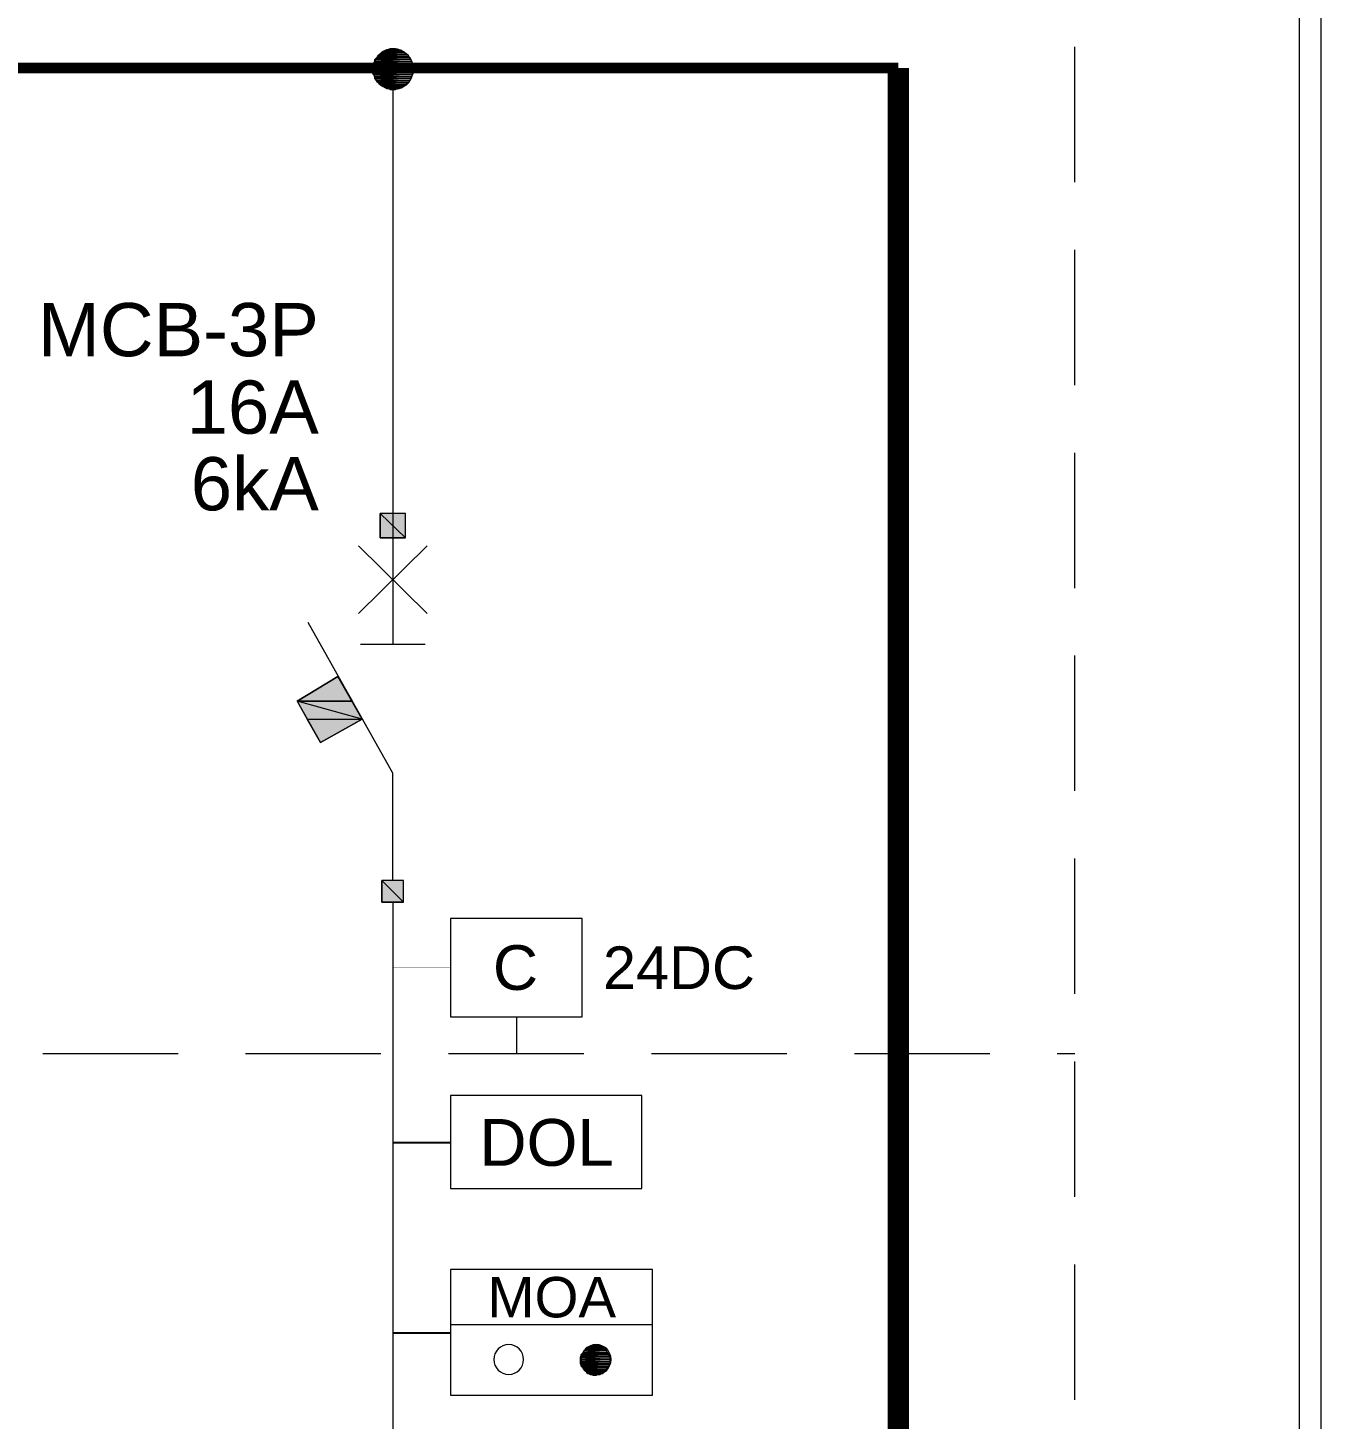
# Model space of a CAD drawing. Header units: millimetres. Extents: x -33055 to 42243, y -56860 to 24450.
# Drawn here: x 31843 to 37914, y 8534 to 15063 of the extents above; entities that cross this region are included whole.
import ezdxf
from ezdxf.enums import TextEntityAlignment as Align

# ---------------------------------------------------------------- set-up
doc = ezdxf.new("R2010")
doc.units = ezdxf.units.MM
for name, color, linetype in [('E-BUSBAR', 7, 'Continuous'), ('E-CTRL', 7, 'Continuous'), ('E-FRAME', 7, 'Continuous'), ('E-LEADER', 7, 'Continuous'), ('E-SLD', 7, 'Continuous'), ('E-TEXT', 7, 'Continuous')]:
    doc.layers.add(name, color=color, linetype=linetype)
doc.styles.add('ARIAL', font='arial.ttf')

msp = doc.modelspace()

# ---------------------------------------------------------------- hatches: boundary and pattern name
at = {"layer": 'E-SLD'}
h = msp.add_hatch(color=7, dxfattribs=at)
h.dxf.hatch_style = 1
h.paths.add_polyline_path([(33602.8, 14952.2), (33509.7, 14952.2), (33611.3, 14947.9), (33602.8, 14952.2)])
h.paths.add_polyline_path([(33509.7, 14952.2), (33611.3, 14947.9), (33505.5, 14947.9), (33509.7, 14952.2)])
h = msp.add_hatch(color=7, dxfattribs=at)
h.dxf.hatch_style = 1
h.paths.add_polyline_path([(33598.6, 14956.4), (33518.2, 14956.4), (33602.8, 14952.2), (33598.6, 14956.4)])
h.paths.add_polyline_path([(33518.2, 14956.4), (33602.8, 14952.2), (33509.7, 14952.2), (33518.2, 14956.4)])
h = msp.add_hatch(color=7, dxfattribs=at)
h.dxf.hatch_style = 1
h.paths.add_polyline_path([(33585.9, 14960.6), (33526.6, 14960.6), (33598.6, 14956.4), (33585.9, 14960.6)])
h.paths.add_polyline_path([(33526.6, 14960.6), (33598.6, 14956.4), (33518.2, 14956.4), (33526.6, 14960.6)])
h = msp.add_hatch(color=7, dxfattribs=at)
h.dxf.hatch_style = 1
h.paths.add_polyline_path([(33581.7, 14960.6), (33539.3, 14960.6), (33585.9, 14960.6), (33581.7, 14960.6)])
h.paths.add_polyline_path([(33539.3, 14960.6), (33585.9, 14960.6), (33526.6, 14960.6), (33539.3, 14960.6)])
h = msp.add_hatch(color=7, dxfattribs=at)
h.dxf.hatch_style = 1
h.paths.add_polyline_path([(33569, 14964.9), (33543.6, 14964.9), (33581.7, 14960.6), (33569, 14964.9)])
h.paths.add_polyline_path([(33543.6, 14964.9), (33581.7, 14960.6), (33539.3, 14960.6), (33543.6, 14964.9)])
h = msp.add_hatch(color=7, dxfattribs=at)
h.dxf.hatch_style = 1
h.paths.add_polyline_path([(33560.5, 14964.9), (33569, 14964.9), (33543.6, 14964.9), (33560.5, 14964.9)])
h = msp.add_hatch(color=7, dxfattribs=at)
h.dxf.hatch_style = 1
h.paths.add_polyline_path([(33649.4, 14897.1), (33467.4, 14897.1), (33649.4, 14888.7), (33649.4, 14897.1)])
h.paths.add_polyline_path([(33467.4, 14897.1), (33649.4, 14888.7), (33463.1, 14888.7), (33467.4, 14897.1)])
h = msp.add_hatch(color=7, dxfattribs=at)
h.dxf.hatch_style = 1
h.paths.add_polyline_path([(33649.4, 14888.7), (33463.1, 14888.7), (33653.6, 14880.2), (33649.4, 14888.7)])
h.paths.add_polyline_path([(33463.1, 14888.7), (33653.6, 14880.2), (33463.1, 14880.2), (33463.1, 14888.7)])
h = msp.add_hatch(color=7, dxfattribs=at)
h.dxf.hatch_style = 1
h.paths.add_polyline_path([(33645.2, 14905.6), (33471.6, 14905.6), (33649.4, 14897.1), (33645.2, 14905.6)])
h.paths.add_polyline_path([(33471.6, 14905.6), (33649.4, 14897.1), (33467.4, 14897.1), (33471.6, 14905.6)])
h = msp.add_hatch(color=7, dxfattribs=at)
h.dxf.hatch_style = 1
h.paths.add_polyline_path([(33636.7, 14922.5), (33480.1, 14922.5), (33640.9, 14914.1), (33636.7, 14922.5)])
h.paths.add_polyline_path([(33480.1, 14922.5), (33640.9, 14914.1), (33471.6, 14914.1), (33480.1, 14922.5)])
h = msp.add_hatch(color=7, dxfattribs=at)
h.dxf.hatch_style = 1
h.paths.add_polyline_path([(33640.9, 14914.1), (33471.6, 14914.1), (33645.2, 14905.6), (33640.9, 14914.1)])
h.paths.add_polyline_path([(33471.6, 14914.1), (33645.2, 14905.6), (33471.6, 14905.6), (33471.6, 14914.1)])
h = msp.add_hatch(color=7, dxfattribs=at)
h.dxf.hatch_style = 1
h.paths.add_polyline_path([(33632.5, 14926.8), (33484.3, 14926.8), (33636.7, 14922.5), (33632.5, 14926.8)])
h.paths.add_polyline_path([(33484.3, 14926.8), (33636.7, 14922.5), (33480.1, 14922.5), (33484.3, 14926.8)])
h = msp.add_hatch(color=7, dxfattribs=at)
h.dxf.hatch_style = 1
h.paths.add_polyline_path([(33628.2, 14935.2), (33488.5, 14935.2), (33632.5, 14926.8), (33628.2, 14935.2)])
h.paths.add_polyline_path([(33488.5, 14935.2), (33632.5, 14926.8), (33484.3, 14926.8), (33488.5, 14935.2)])
h = msp.add_hatch(color=7, dxfattribs=at)
h.dxf.hatch_style = 1
h.paths.add_polyline_path([(33619.8, 14939.5), (33497, 14939.5), (33628.2, 14935.2), (33619.8, 14939.5)])
h.paths.add_polyline_path([(33497, 14939.5), (33628.2, 14935.2), (33488.5, 14935.2), (33497, 14939.5)])
h = msp.add_hatch(color=7, dxfattribs=at)
h.dxf.hatch_style = 1
h.paths.add_polyline_path([(33611.3, 14947.9), (33505.5, 14947.9), (33619.8, 14939.5), (33611.3, 14947.9)])
h.paths.add_polyline_path([(33505.5, 14947.9), (33619.8, 14939.5), (33497, 14939.5), (33505.5, 14947.9)])
h = msp.add_hatch(color=7, dxfattribs=at)
h.dxf.hatch_style = 1
h.paths.add_polyline_path([(33653.6, 14880.2), (33463.1, 14880.2), (33653.6, 14867.5), (33653.6, 14880.2)])
h.paths.add_polyline_path([(33463.1, 14880.2), (33653.6, 14867.5), (33463.1, 14867.5), (33463.1, 14880.2)])
h = msp.add_hatch(color=7, dxfattribs=at)
h.dxf.hatch_style = 1
h.paths.add_polyline_path([(33653.6, 14867.5), (33463.1, 14867.5), (33653.6, 14859), (33653.6, 14867.5)])
h.paths.add_polyline_path([(33463.1, 14867.5), (33653.6, 14859), (33463.1, 14859), (33463.1, 14867.5)])
h = msp.add_hatch(color=7, dxfattribs=at)
h.dxf.hatch_style = 1
h.paths.add_polyline_path([(33653.6, 14859), (33463.1, 14859), (33649.4, 14850.6), (33653.6, 14859)])
h.paths.add_polyline_path([(33463.1, 14859), (33649.4, 14850.6), (33463.1, 14850.6), (33463.1, 14859)])
h = msp.add_hatch(color=7, dxfattribs=at)
h.dxf.hatch_style = 1
h.paths.add_polyline_path([(33649.4, 14850.6), (33463.1, 14850.6), (33649.4, 14842.1), (33649.4, 14850.6)])
h.paths.add_polyline_path([(33463.1, 14850.6), (33649.4, 14842.1), (33467.4, 14842.1), (33463.1, 14850.6)])
h = msp.add_hatch(color=7, dxfattribs=at)
h.dxf.hatch_style = 1
h.paths.add_polyline_path([(33649.4, 14842.1), (33467.4, 14842.1), (33645.2, 14833.6), (33649.4, 14842.1)])
h.paths.add_polyline_path([(33467.4, 14842.1), (33645.2, 14833.6), (33471.6, 14833.6), (33467.4, 14842.1)])
h = msp.add_hatch(color=7, dxfattribs=at)
h.dxf.hatch_style = 1
h.paths.add_polyline_path([(33645.2, 14833.6), (33471.6, 14833.6), (33640.9, 14825.2), (33645.2, 14833.6)])
h.paths.add_polyline_path([(33471.6, 14833.6), (33640.9, 14825.2), (33471.6, 14825.2), (33471.6, 14833.6)])
h = msp.add_hatch(color=7, dxfattribs=at)
h.dxf.hatch_style = 1
h.paths.add_polyline_path([(33640.9, 14825.2), (33471.6, 14825.2), (33636.7, 14816.7), (33640.9, 14825.2)])
h.paths.add_polyline_path([(33471.6, 14825.2), (33636.7, 14816.7), (33480.1, 14816.7), (33471.6, 14825.2)])
h = msp.add_hatch(color=7, dxfattribs=at)
h.dxf.hatch_style = 1
h.paths.add_polyline_path([(33636.7, 14816.7), (33480.1, 14816.7), (33632.5, 14808.2), (33636.7, 14816.7)])
h.paths.add_polyline_path([(33480.1, 14816.7), (33632.5, 14808.2), (33484.3, 14808.2), (33480.1, 14816.7)])
h = msp.add_hatch(color=7, dxfattribs=at)
h.dxf.hatch_style = 1
h.paths.add_polyline_path([(33632.5, 14808.2), (33484.3, 14808.2), (33628.2, 14804), (33632.5, 14808.2)])
h.paths.add_polyline_path([(33484.3, 14808.2), (33628.2, 14804), (33488.5, 14804), (33484.3, 14808.2)])
h = msp.add_hatch(color=7, dxfattribs=at)
h.dxf.hatch_style = 1
h.paths.add_polyline_path([(33628.2, 14804), (33488.5, 14804), (33619.8, 14795.5), (33628.2, 14804)])
h.paths.add_polyline_path([(33488.5, 14804), (33619.8, 14795.5), (33497, 14795.5), (33488.5, 14804)])
h = msp.add_hatch(color=7, dxfattribs=at)
h.dxf.hatch_style = 1
h.paths.add_polyline_path([(33619.8, 14795.5), (33497, 14795.5), (33611.3, 14791.3), (33619.8, 14795.5)])
h.paths.add_polyline_path([(33497, 14795.5), (33611.3, 14791.3), (33505.5, 14791.3), (33497, 14795.5)])
h = msp.add_hatch(color=7, dxfattribs=at)
h.dxf.hatch_style = 1
h.paths.add_polyline_path([(33611.3, 14791.3), (33505.5, 14791.3), (33602.8, 14787.1), (33611.3, 14791.3)])
h.paths.add_polyline_path([(33505.5, 14791.3), (33602.8, 14787.1), (33509.7, 14787.1), (33505.5, 14791.3)])
h = msp.add_hatch(color=7, dxfattribs=at)
h.dxf.hatch_style = 1
h.paths.add_polyline_path([(33602.8, 14787.1), (33509.7, 14787.1), (33598.6, 14782.8), (33602.8, 14787.1)])
h.paths.add_polyline_path([(33509.7, 14787.1), (33598.6, 14782.8), (33518.2, 14782.8), (33509.7, 14787.1)])
h = msp.add_hatch(color=7, dxfattribs=at)
h.dxf.hatch_style = 1
h.paths.add_polyline_path([(33598.6, 14782.8), (33518.2, 14782.8), (33585.9, 14778.6), (33598.6, 14782.8)])
h.paths.add_polyline_path([(33518.2, 14782.8), (33585.9, 14778.6), (33526.6, 14778.6), (33518.2, 14782.8)])
h = msp.add_hatch(color=7, dxfattribs=at)
h.dxf.hatch_style = 1
h.paths.add_polyline_path([(33585.9, 14778.6), (33526.6, 14778.6), (33581.7, 14778.6), (33585.9, 14778.6)])
h.paths.add_polyline_path([(33526.6, 14778.6), (33581.7, 14778.6), (33539.3, 14778.6), (33526.6, 14778.6)])
h = msp.add_hatch(color=7, dxfattribs=at)
h.dxf.hatch_style = 1
h.paths.add_polyline_path([(33539.3, 14778.6), (33543.6, 14774.4), (33569, 14774.4), (33539.3, 14778.6)])
h.paths.add_polyline_path([(33543.6, 14774.4), (33569, 14774.4), (33560.5, 14774.4), (33543.6, 14774.4)])
h = msp.add_hatch(color=7, dxfattribs=at)
h.dxf.hatch_style = 1
h.paths.add_polyline_path([(33539.3, 14778.6), (33581.7, 14778.6), (33569, 14774.4), (33539.3, 14778.6)])
h = msp.add_hatch(color=7, dxfattribs=at)
h.dxf.hatch_style = 1
h.paths.add_polyline_path([(33615.5, 12784.7), (33497, 12784.7), (33615.5, 12670.4), (33615.5, 12784.7)])
h.paths.add_polyline_path([(33497, 12784.7), (33615.5, 12670.4), (33497, 12670.4), (33497, 12784.7)])
h = msp.add_hatch(color=7, dxfattribs=at)
h.dxf.hatch_style = 1
h.paths.add_polyline_path([(33298, 12018.5), (33365.8, 11904.2), (33107.5, 11904.2), (33298, 12018.5)])
h = msp.add_hatch(color=7, dxfattribs=at)
h.dxf.hatch_style = 1
h.paths.add_polyline_path([(33107.5, 11904.2), (33154.1, 11819.5), (33412.3, 11819.5), (33107.5, 11904.2)])
h.paths.add_polyline_path([(33154.1, 11819.5), (33412.3, 11819.5), (33217.6, 11709.4), (33154.1, 11819.5)])
h = msp.add_hatch(color=7, dxfattribs=at)
h.dxf.hatch_style = 1
h.paths.add_polyline_path([(33107.5, 11904.2), (33365.8, 11904.2), (33412.3, 11819.5), (33107.5, 11904.2)])
h = msp.add_hatch(color=7, dxfattribs=at)
h.dxf.hatch_style = 1
h.paths.add_polyline_path([(33607.1, 11061.7), (33505.5, 11061.7), (33607.1, 10960.1), (33607.1, 11061.7)])
h.paths.add_polyline_path([(33505.5, 11061.7), (33607.1, 10960.1), (33505.5, 10960.1), (33505.5, 11061.7)])
h = msp.add_hatch(color=7, dxfattribs=at)
h.dxf.hatch_style = 1
h.paths.add_polyline_path([(34521.4, 8879.9), (34491.8, 8879.9), (34529.9, 8875.6), (34521.4, 8879.9)])
h.paths.add_polyline_path([(34491.8, 8879.9), (34529.9, 8875.6), (34483.4, 8875.6), (34491.8, 8879.9)])
h = msp.add_hatch(color=7, dxfattribs=at)
h.dxf.hatch_style = 1
h.paths.add_polyline_path([(34513, 8879.9), (34496.1, 8879.9), (34521.4, 8879.9), (34513, 8879.9)])
h.paths.add_polyline_path([(34496.1, 8879.9), (34521.4, 8879.9), (34491.8, 8879.9), (34496.1, 8879.9)])
h = msp.add_hatch(color=7, dxfattribs=at)
h.dxf.hatch_style = 1
h.paths.add_polyline_path([(34508.8, 8879.9), (34513, 8879.9), (34496.1, 8879.9), (34508.8, 8879.9)])
h = msp.add_hatch(color=7, dxfattribs=at)
h.dxf.hatch_style = 1
h.paths.add_polyline_path([(34572.3, 8829.1), (34441, 8829.1), (34576.5, 8824.8), (34572.3, 8829.1)])
h.paths.add_polyline_path([(34441, 8829.1), (34576.5, 8824.8), (34436.8, 8824.8), (34441, 8829.1)])
h = msp.add_hatch(color=7, dxfattribs=at)
h.dxf.hatch_style = 1
h.paths.add_polyline_path([(34576.5, 8824.8), (34436.8, 8824.8), (34576.5, 8816.4), (34576.5, 8824.8)])
h.paths.add_polyline_path([(34436.8, 8824.8), (34576.5, 8816.4), (34436.8, 8816.4), (34436.8, 8824.8)])
h = msp.add_hatch(color=7, dxfattribs=at)
h.dxf.hatch_style = 1
h.paths.add_polyline_path([(34576.5, 8816.4), (34436.8, 8816.4), (34576.5, 8812.1), (34576.5, 8816.4)])
h.paths.add_polyline_path([(34436.8, 8816.4), (34576.5, 8812.1), (34436.8, 8812.1), (34436.8, 8816.4)])
h = msp.add_hatch(color=7, dxfattribs=at)
h.dxf.hatch_style = 1
h.paths.add_polyline_path([(34568, 8841.8), (34445.3, 8841.8), (34572.3, 8837.5), (34568, 8841.8)])
h.paths.add_polyline_path([(34445.3, 8841.8), (34572.3, 8837.5), (34441, 8837.5), (34445.3, 8841.8)])
h = msp.add_hatch(color=7, dxfattribs=at)
h.dxf.hatch_style = 1
h.paths.add_polyline_path([(34572.3, 8837.5), (34441, 8837.5), (34572.3, 8829.1), (34572.3, 8837.5)])
h.paths.add_polyline_path([(34441, 8837.5), (34572.3, 8829.1), (34441, 8829.1), (34441, 8837.5)])
h = msp.add_hatch(color=7, dxfattribs=at)
h.dxf.hatch_style = 1
h.paths.add_polyline_path([(34563.8, 8846), (34449.5, 8846), (34568, 8841.8), (34563.8, 8846)])
h.paths.add_polyline_path([(34449.5, 8846), (34568, 8841.8), (34445.3, 8841.8), (34449.5, 8846)])
h = msp.add_hatch(color=7, dxfattribs=at)
h.dxf.hatch_style = 1
h.paths.add_polyline_path([(34559.6, 8854.5), (34453.7, 8854.5), (34563.8, 8846), (34559.6, 8854.5)])
h.paths.add_polyline_path([(34453.7, 8854.5), (34563.8, 8846), (34449.5, 8846), (34453.7, 8854.5)])
h = msp.add_hatch(color=7, dxfattribs=at)
h.dxf.hatch_style = 1
h.paths.add_polyline_path([(34559.6, 8858.7), (34458, 8858.7), (34559.6, 8854.5), (34559.6, 8858.7)])
h.paths.add_polyline_path([(34458, 8858.7), (34559.6, 8854.5), (34453.7, 8854.5), (34458, 8858.7)])
h = msp.add_hatch(color=7, dxfattribs=at)
h.dxf.hatch_style = 1
h.paths.add_polyline_path([(34551.1, 8862.9), (34462.2, 8862.9), (34559.6, 8858.7), (34551.1, 8862.9)])
h.paths.add_polyline_path([(34462.2, 8862.9), (34559.6, 8858.7), (34458, 8858.7), (34462.2, 8862.9)])
h = msp.add_hatch(color=7, dxfattribs=at)
h.dxf.hatch_style = 1
h.paths.add_polyline_path([(34546.9, 8867.2), (34466.4, 8867.2), (34551.1, 8862.9), (34546.9, 8867.2)])
h.paths.add_polyline_path([(34466.4, 8867.2), (34551.1, 8862.9), (34462.2, 8862.9), (34466.4, 8867.2)])
h = msp.add_hatch(color=7, dxfattribs=at)
h.dxf.hatch_style = 1
h.paths.add_polyline_path([(34542.6, 8871.4), (34470.7, 8871.4), (34546.9, 8867.2), (34542.6, 8871.4)])
h.paths.add_polyline_path([(34470.7, 8871.4), (34546.9, 8867.2), (34466.4, 8867.2), (34470.7, 8871.4)])
h = msp.add_hatch(color=7, dxfattribs=at)
h.dxf.hatch_style = 1
h.paths.add_polyline_path([(34534.2, 8875.6), (34479.1, 8875.6), (34542.6, 8871.4), (34534.2, 8875.6)])
h.paths.add_polyline_path([(34479.1, 8875.6), (34542.6, 8871.4), (34470.7, 8871.4), (34479.1, 8875.6)])
h = msp.add_hatch(color=7, dxfattribs=at)
h.dxf.hatch_style = 1
h.paths.add_polyline_path([(34529.9, 8875.6), (34483.4, 8875.6), (34534.2, 8875.6), (34529.9, 8875.6)])
h.paths.add_polyline_path([(34483.4, 8875.6), (34534.2, 8875.6), (34479.1, 8875.6), (34483.4, 8875.6)])
h = msp.add_hatch(color=7, dxfattribs=at)
h.dxf.hatch_style = 1
h.paths.add_polyline_path([(34576.5, 8812.1), (34436.8, 8812.1), (34576.5, 8803.7), (34576.5, 8812.1)])
h.paths.add_polyline_path([(34436.8, 8812.1), (34576.5, 8803.7), (34436.8, 8803.7), (34436.8, 8812.1)])
h = msp.add_hatch(color=7, dxfattribs=at)
h.dxf.hatch_style = 1
h.paths.add_polyline_path([(34576.5, 8803.7), (34436.8, 8803.7), (34576.5, 8795.2), (34576.5, 8803.7)])
h.paths.add_polyline_path([(34436.8, 8803.7), (34576.5, 8795.2), (34436.8, 8795.2), (34436.8, 8803.7)])
h = msp.add_hatch(color=7, dxfattribs=at)
h.dxf.hatch_style = 1
h.paths.add_polyline_path([(34576.5, 8795.2), (34436.8, 8795.2), (34572.3, 8791), (34576.5, 8795.2)])
h.paths.add_polyline_path([(34436.8, 8795.2), (34572.3, 8791), (34441, 8791), (34436.8, 8795.2)])
h = msp.add_hatch(color=7, dxfattribs=at)
h.dxf.hatch_style = 1
h.paths.add_polyline_path([(34572.3, 8791), (34441, 8791), (34572.3, 8782.5), (34572.3, 8791)])
h.paths.add_polyline_path([(34441, 8791), (34572.3, 8782.5), (34441, 8782.5), (34441, 8791)])
h = msp.add_hatch(color=7, dxfattribs=at)
h.dxf.hatch_style = 1
h.paths.add_polyline_path([(34572.3, 8782.5), (34441, 8782.5), (34568, 8778.3), (34572.3, 8782.5)])
h.paths.add_polyline_path([(34441, 8782.5), (34568, 8778.3), (34445.3, 8778.3), (34441, 8782.5)])
h = msp.add_hatch(color=7, dxfattribs=at)
h.dxf.hatch_style = 1
h.paths.add_polyline_path([(34568, 8778.3), (34445.3, 8778.3), (34563.8, 8774), (34568, 8778.3)])
h.paths.add_polyline_path([(34445.3, 8778.3), (34563.8, 8774), (34449.5, 8774), (34445.3, 8778.3)])
h = msp.add_hatch(color=7, dxfattribs=at)
h.dxf.hatch_style = 1
h.paths.add_polyline_path([(34563.8, 8774), (34449.5, 8774), (34559.6, 8765.6), (34563.8, 8774)])
h.paths.add_polyline_path([(34449.5, 8774), (34559.6, 8765.6), (34453.7, 8765.6), (34449.5, 8774)])
h = msp.add_hatch(color=7, dxfattribs=at)
h.dxf.hatch_style = 1
h.paths.add_polyline_path([(34559.6, 8765.6), (34453.7, 8765.6), (34559.6, 8761.3), (34559.6, 8765.6)])
h.paths.add_polyline_path([(34453.7, 8765.6), (34559.6, 8761.3), (34458, 8761.3), (34453.7, 8765.6)])
h = msp.add_hatch(color=7, dxfattribs=at)
h.dxf.hatch_style = 1
h.paths.add_polyline_path([(34559.6, 8761.3), (34458, 8761.3), (34551.1, 8757.1), (34559.6, 8761.3)])
h.paths.add_polyline_path([(34458, 8761.3), (34551.1, 8757.1), (34462.2, 8757.1), (34458, 8761.3)])
h = msp.add_hatch(color=7, dxfattribs=at)
h.dxf.hatch_style = 1
h.paths.add_polyline_path([(34551.1, 8757.1), (34462.2, 8757.1), (34546.9, 8752.9), (34551.1, 8757.1)])
h.paths.add_polyline_path([(34462.2, 8757.1), (34546.9, 8752.9), (34466.4, 8752.9), (34462.2, 8757.1)])
h = msp.add_hatch(color=7, dxfattribs=at)
h.dxf.hatch_style = 1
h.paths.add_polyline_path([(34546.9, 8752.9), (34466.4, 8752.9), (34542.6, 8748.6), (34546.9, 8752.9)])
h.paths.add_polyline_path([(34466.4, 8752.9), (34542.6, 8748.6), (34470.7, 8748.6), (34466.4, 8752.9)])
h = msp.add_hatch(color=7, dxfattribs=at)
h.dxf.hatch_style = 1
h.paths.add_polyline_path([(34542.6, 8748.6), (34470.7, 8748.6), (34534.2, 8748.6), (34542.6, 8748.6)])
h.paths.add_polyline_path([(34470.7, 8748.6), (34534.2, 8748.6), (34479.1, 8748.6), (34470.7, 8748.6)])
h = msp.add_hatch(color=7, dxfattribs=at)
h.dxf.hatch_style = 1
h.paths.add_polyline_path([(34534.2, 8748.6), (34479.1, 8748.6), (34529.9, 8744.4), (34534.2, 8748.6)])
h.paths.add_polyline_path([(34479.1, 8748.6), (34529.9, 8744.4), (34483.4, 8744.4), (34479.1, 8748.6)])
h = msp.add_hatch(color=7, dxfattribs=at)
h.dxf.hatch_style = 1
h.paths.add_polyline_path([(34529.9, 8744.4), (34483.4, 8744.4), (34521.4, 8744.4), (34529.9, 8744.4)])
h.paths.add_polyline_path([(34483.4, 8744.4), (34521.4, 8744.4), (34491.8, 8744.4), (34483.4, 8744.4)])
h = msp.add_hatch(color=7, dxfattribs=at)
h.dxf.hatch_style = 1
h.paths.add_polyline_path([(34491.8, 8744.4), (34496.1, 8740.2), (34513, 8740.2), (34491.8, 8744.4)])
h.paths.add_polyline_path([(34496.1, 8740.2), (34513, 8740.2), (34508.8, 8740.2), (34496.1, 8740.2)])
h = msp.add_hatch(color=7, dxfattribs=at)
h.dxf.hatch_style = 1
h.paths.add_polyline_path([(34491.8, 8744.4), (34521.4, 8744.4), (34513, 8740.2), (34491.8, 8744.4)])

# ---------------------------------------------------------------- linework, layer by layer
at = {"layer": 'E-BUSBAR'}
for points, const_width in [([(35929, 14874), (35929, 337), (-25829, 337), (-25829, -3560)], 100), ([(-25283, 14874), (35929, 14874)], 50)]:
    msp.add_lwpolyline(points, dxfattribs=dict(at, const_width=const_width))
at = {"layer": 'E-CTRL', "color": 7, "lineweight": 0}
for p, q in [((36758, 14339.5), (36758, 14974.5)), ((36758, 13387), (36758, 14022)), ((36758, 12434.5), (36758, 13069.5)), ((36758, 11482), (36758, 12117)), ((36758, 10529.5), (36758, 11164.5)), ((31913, 10250), (32548, 10250)), ((32865.5, 10250), (33500.5, 10250)), ((33818, 10250), (34453, 10250)), ((34770.5, 10250), (35405.5, 10250)), ((35723, 10250), (36358, 10250)), ((36675.5, 10250), (36758, 10250)), ((36758, 9577), (36758, 10212)), ((36758, 8624.5), (36758, 9259.5))]:
    msp.add_line(p, q, dxfattribs=at)
at = {"layer": 'E-FRAME', "color": 7, "lineweight": 0}
for points in [[(-33055.2, 24449.7), (-33055.2, -56699), (37914.1, -56699), (37914.1, 24449.7), (-33055.2, 24449.7)], [(-32966.3, 24348.1), (-32966.3, -56601.6), (37812.5, -56601.6), (37812.5, 24348.1), (-32966.3, 24348.1)]]:
    msp.add_lwpolyline(points, dxfattribs=at)
at = {"layer": 'E-LEADER', "color": 253, "lineweight": 25, "true_color": 0x999999}
for p, q in [((33556.3, 9833.1), (33827.2, 9833.1)), ((33556.3, 8939.8), (33827.2, 8939.8))]:
    msp.add_line(p, q, dxfattribs=at)
at = {"layer": 'E-SLD', "color": 7, "lineweight": 0}
for p, q in [((33556.3, 14871.7), (33556.3, 12170.9)), ((33395.4, 12632.3), (33717.1, 12314.8)), ((33717.1, 12632.3), (33395.4, 12314.8)), ((33403.9, 12170.9), (33708.7, 12170.9)), ((33556.3, 10960.1), (33556.3, 8215.2)), ((34136.2, 10421.5), (34136.2, 10247.9)), ((33827.2, 8977.9), (34775.5, 8977.9))]:
    msp.add_line(p, q, dxfattribs=at)
for points in [[(33653.6, 14869.6), (33651.7, 14888.8), (33646.1, 14906.7), (33637.4, 14922.9), (33625.7, 14937), (33611.6, 14948.6), (33595.4, 14957.4), (33577.6, 14962.9), (33558.4, 14964.9), (33539.2, 14962.9), (33521.3, 14957.4), (33505.1, 14948.6), (33491, 14937), (33479.4, 14922.9), (33470.6, 14906.7), (33465.1, 14888.8), (33463.1, 14869.6), (33465.1, 14850.4), (33470.6, 14832.5), (33479.4, 14816.4), (33491, 14802.3), (33505.1, 14790.6), (33521.3, 14781.8), (33539.2, 14776.3), (33558.4, 14774.4), (33577.6, 14776.3), (33595.4, 14781.8), (33611.6, 14790.6), (33625.7, 14802.3), (33637.4, 14816.4), (33646.1, 14832.5), (33651.7, 14850.4), (33653.6, 14869.6)], [(33509.7, 14952.2), (33611.3, 14947.9), (33505.5, 14947.9), (33509.7, 14952.2)], [(33518.2, 14956.4), (33602.8, 14952.2), (33509.7, 14952.2), (33518.2, 14956.4)], [(33602.8, 14952.2), (33509.7, 14952.2), (33611.3, 14947.9), (33602.8, 14952.2)], [(33526.6, 14960.6), (33598.6, 14956.4), (33518.2, 14956.4), (33526.6, 14960.6)], [(33598.6, 14956.4), (33518.2, 14956.4), (33602.8, 14952.2), (33598.6, 14956.4)], [(33539.3, 14960.6), (33585.9, 14960.6), (33526.6, 14960.6), (33539.3, 14960.6)], [(33585.9, 14960.6), (33526.6, 14960.6), (33598.6, 14956.4), (33585.9, 14960.6)], [(33543.6, 14964.9), (33581.7, 14960.6), (33539.3, 14960.6), (33543.6, 14964.9)], [(33581.7, 14960.6), (33539.3, 14960.6), (33585.9, 14960.6), (33581.7, 14960.6)], [(33560.5, 14964.9), (33569, 14964.9), (33543.6, 14964.9), (33560.5, 14964.9)], [(33569, 14964.9), (33543.6, 14964.9), (33581.7, 14960.6), (33569, 14964.9)], [(33467.4, 14897.1), (33649.4, 14888.7), (33463.1, 14888.7), (33467.4, 14897.1)], [(33649.4, 14888.7), (33463.1, 14888.7), (33653.6, 14880.2), (33649.4, 14888.7)], [(33463.1, 14888.7), (33653.6, 14880.2), (33463.1, 14880.2), (33463.1, 14888.7)], [(33471.6, 14905.6), (33649.4, 14897.1), (33467.4, 14897.1), (33471.6, 14905.6)], [(33649.4, 14897.1), (33467.4, 14897.1), (33649.4, 14888.7), (33649.4, 14897.1)], [(33480.1, 14922.5), (33640.9, 14914.1), (33471.6, 14914.1), (33480.1, 14922.5)], [(33640.9, 14914.1), (33471.6, 14914.1), (33645.2, 14905.6), (33640.9, 14914.1)], [(33471.6, 14914.1), (33645.2, 14905.6), (33471.6, 14905.6), (33471.6, 14914.1)], [(33645.2, 14905.6), (33471.6, 14905.6), (33649.4, 14897.1), (33645.2, 14905.6)], [(33484.3, 14926.8), (33636.7, 14922.5), (33480.1, 14922.5), (33484.3, 14926.8)], [(33636.7, 14922.5), (33480.1, 14922.5), (33640.9, 14914.1), (33636.7, 14922.5)], [(33488.5, 14935.2), (33632.5, 14926.8), (33484.3, 14926.8), (33488.5, 14935.2)], [(33632.5, 14926.8), (33484.3, 14926.8), (33636.7, 14922.5), (33632.5, 14926.8)], [(33497, 14939.5), (33628.2, 14935.2), (33488.5, 14935.2), (33497, 14939.5)], [(33628.2, 14935.2), (33488.5, 14935.2), (33632.5, 14926.8), (33628.2, 14935.2)], [(33505.5, 14947.9), (33619.8, 14939.5), (33497, 14939.5), (33505.5, 14947.9)], [(33619.8, 14939.5), (33497, 14939.5), (33628.2, 14935.2), (33619.8, 14939.5)], [(33611.3, 14947.9), (33505.5, 14947.9), (33619.8, 14939.5), (33611.3, 14947.9)], [(33653.6, 14880.2), (33463.1, 14880.2), (33653.6, 14867.5), (33653.6, 14880.2)], [(33463.1, 14880.2), (33653.6, 14867.5), (33463.1, 14867.5), (33463.1, 14880.2)], [(33653.6, 14867.5), (33463.1, 14867.5), (33653.6, 14859), (33653.6, 14867.5)], [(33463.1, 14867.5), (33653.6, 14859), (33463.1, 14859), (33463.1, 14867.5)], [(33653.6, 14859), (33463.1, 14859), (33649.4, 14850.6), (33653.6, 14859)], [(33463.1, 14859), (33649.4, 14850.6), (33463.1, 14850.6), (33463.1, 14859)], [(33649.4, 14850.6), (33463.1, 14850.6), (33649.4, 14842.1), (33649.4, 14850.6)], [(33463.1, 14850.6), (33649.4, 14842.1), (33467.4, 14842.1), (33463.1, 14850.6)], [(33649.4, 14842.1), (33467.4, 14842.1), (33645.2, 14833.6), (33649.4, 14842.1)], [(33467.4, 14842.1), (33645.2, 14833.6), (33471.6, 14833.6), (33467.4, 14842.1)], [(33645.2, 14833.6), (33471.6, 14833.6), (33640.9, 14825.2), (33645.2, 14833.6)], [(33471.6, 14833.6), (33640.9, 14825.2), (33471.6, 14825.2), (33471.6, 14833.6)], [(33640.9, 14825.2), (33471.6, 14825.2), (33636.7, 14816.7), (33640.9, 14825.2)], [(33471.6, 14825.2), (33636.7, 14816.7), (33480.1, 14816.7), (33471.6, 14825.2)], [(33636.7, 14816.7), (33480.1, 14816.7), (33632.5, 14808.2), (33636.7, 14816.7)], [(33480.1, 14816.7), (33632.5, 14808.2), (33484.3, 14808.2), (33480.1, 14816.7)], [(33632.5, 14808.2), (33484.3, 14808.2), (33628.2, 14804), (33632.5, 14808.2)], [(33484.3, 14808.2), (33628.2, 14804), (33488.5, 14804), (33484.3, 14808.2)], [(33628.2, 14804), (33488.5, 14804), (33619.8, 14795.5), (33628.2, 14804)], [(33488.5, 14804), (33619.8, 14795.5), (33497, 14795.5), (33488.5, 14804)], [(33619.8, 14795.5), (33497, 14795.5), (33611.3, 14791.3), (33619.8, 14795.5)], [(33497, 14795.5), (33611.3, 14791.3), (33505.5, 14791.3), (33497, 14795.5)], [(33611.3, 14791.3), (33505.5, 14791.3), (33602.8, 14787.1), (33611.3, 14791.3)], [(33505.5, 14791.3), (33602.8, 14787.1), (33509.7, 14787.1), (33505.5, 14791.3)], [(33602.8, 14787.1), (33509.7, 14787.1), (33598.6, 14782.8), (33602.8, 14787.1)], [(33509.7, 14787.1), (33598.6, 14782.8), (33518.2, 14782.8), (33509.7, 14787.1)], [(33598.6, 14782.8), (33518.2, 14782.8), (33585.9, 14778.6), (33598.6, 14782.8)], [(33518.2, 14782.8), (33585.9, 14778.6), (33526.6, 14778.6), (33518.2, 14782.8)], [(33585.9, 14778.6), (33526.6, 14778.6), (33581.7, 14778.6), (33585.9, 14778.6)], [(33526.6, 14778.6), (33581.7, 14778.6), (33539.3, 14778.6), (33526.6, 14778.6)], [(33539.3, 14778.6), (33543.6, 14774.4), (33569, 14774.4), (33539.3, 14778.6)], [(33539.3, 14778.6), (33581.7, 14778.6), (33569, 14774.4), (33539.3, 14778.6)], [(33543.6, 14774.4), (33569, 14774.4), (33560.5, 14774.4), (33543.6, 14774.4)], [(33497, 12784.7), (33497, 12670.4), (33615.5, 12670.4), (33615.5, 12784.7), (33497, 12784.7)], [(33497, 12784.7), (33497, 12670.4), (33615.5, 12670.4), (33615.5, 12784.7), (33497, 12784.7)], [(33615.5, 12784.7), (33497, 12784.7), (33615.5, 12670.4), (33615.5, 12784.7)], [(33497, 12784.7), (33615.5, 12670.4), (33497, 12670.4), (33497, 12784.7)], [(33556.3, 11061.7), (33556.3, 11565.5), (33158.3, 12272.5)], [(33217.6, 11709.4), (33412.3, 11819.5), (33298, 12018.5), (33107.5, 11904.2), (33217.6, 11709.4)], [(33298, 12018.5), (33365.8, 11904.2), (33107.5, 11904.2), (33298, 12018.5)], [(33107.5, 11904.2), (33154.1, 11819.5), (33412.3, 11819.5), (33107.5, 11904.2)], [(33107.5, 11904.2), (33365.8, 11904.2), (33412.3, 11819.5), (33107.5, 11904.2)], [(33154.1, 11819.5), (33412.3, 11819.5), (33217.6, 11709.4), (33154.1, 11819.5)], [(33505.5, 11061.7), (33505.5, 10960.1), (33607.1, 10960.1), (33607.1, 11061.7), (33505.5, 11061.7)], [(33607.1, 11061.7), (33505.5, 11061.7), (33607.1, 10960.1), (33607.1, 11061.7)], [(33505.5, 11061.7), (33607.1, 10960.1), (33505.5, 10960.1), (33505.5, 11061.7)], [(33827.2, 10882.9), (33827.2, 10421.5), (34445.3, 10421.5), (34445.3, 10882.9), (33827.2, 10882.9)], [(33827.2, 10053.2), (33827.2, 9617.2), (34724.7, 9617.2), (34724.7, 10053.2), (33827.2, 10053.2)], [(33827.2, 9236.2), (33827.2, 8647), (34775.5, 8647), (34775.5, 9236.2), (33827.2, 9236.2)], [(34170.1, 8814.2), (34168.7, 8828.3), (34164.6, 8841.4), (34158.2, 8853.3), (34149.6, 8863.6), (34139.3, 8872.2), (34127.4, 8878.6), (34114.3, 8882.7), (34100.2, 8884.1), (34086.2, 8882.7), (34073, 8878.6), (34061.2, 8872.2), (34050.8, 8863.6), (34042.3, 8853.3), (34035.9, 8841.4), (34031.8, 8828.3), (34030.4, 8814.2), (34031.8, 8800.2), (34035.9, 8787.1), (34042.3, 8775.2), (34050.8, 8764.9), (34061.2, 8756.3), (34073, 8749.9), (34086.2, 8745.8), (34100.2, 8744.4), (34114.3, 8745.8), (34127.4, 8749.9), (34139.3, 8756.3), (34149.6, 8764.9), (34158.2, 8775.2), (34164.6, 8787.1), (34168.7, 8800.2), (34170.1, 8814.2)], [(34580.7, 8814.2), (34579.3, 8828.3), (34575.2, 8841.4), (34568.8, 8853.3), (34560.3, 8863.6), (34549.9, 8872.2), (34538.1, 8878.6), (34524.9, 8882.7), (34510.9, 8884.1), (34496.8, 8882.7), (34483.7, 8878.6), (34471.8, 8872.2), (34461.5, 8863.6), (34452.9, 8853.3), (34446.5, 8841.4), (34442.4, 8828.3), (34441, 8814.2), (34442.4, 8800.2), (34446.5, 8787.1), (34452.9, 8775.2), (34461.5, 8764.9), (34471.8, 8756.3), (34483.7, 8749.9), (34496.8, 8745.8), (34510.9, 8744.4), (34524.9, 8745.8), (34538.1, 8749.9), (34549.9, 8756.3), (34560.3, 8764.9), (34568.8, 8775.2), (34575.2, 8787.1), (34579.3, 8800.2), (34580.7, 8814.2)], [(34491.8, 8879.9), (34529.9, 8875.6), (34483.4, 8875.6), (34491.8, 8879.9)], [(34496.1, 8879.9), (34521.4, 8879.9), (34491.8, 8879.9), (34496.1, 8879.9)], [(34521.4, 8879.9), (34491.8, 8879.9), (34529.9, 8875.6), (34521.4, 8879.9)], [(34508.8, 8879.9), (34513, 8879.9), (34496.1, 8879.9), (34508.8, 8879.9)], [(34513, 8879.9), (34496.1, 8879.9), (34521.4, 8879.9), (34513, 8879.9)], [(34441, 8829.1), (34576.5, 8824.8), (34436.8, 8824.8), (34441, 8829.1)], [(34576.5, 8824.8), (34436.8, 8824.8), (34576.5, 8816.4), (34576.5, 8824.8)], [(34436.8, 8824.8), (34576.5, 8816.4), (34436.8, 8816.4), (34436.8, 8824.8)], [(34576.5, 8816.4), (34436.8, 8816.4), (34576.5, 8812.1), (34576.5, 8816.4)], [(34436.8, 8816.4), (34576.5, 8812.1), (34436.8, 8812.1), (34436.8, 8816.4)], [(34445.3, 8841.8), (34572.3, 8837.5), (34441, 8837.5), (34445.3, 8841.8)], [(34572.3, 8837.5), (34441, 8837.5), (34572.3, 8829.1), (34572.3, 8837.5)], [(34441, 8837.5), (34572.3, 8829.1), (34441, 8829.1), (34441, 8837.5)], [(34572.3, 8829.1), (34441, 8829.1), (34576.5, 8824.8), (34572.3, 8829.1)], [(34449.5, 8846), (34568, 8841.8), (34445.3, 8841.8), (34449.5, 8846)], [(34568, 8841.8), (34445.3, 8841.8), (34572.3, 8837.5), (34568, 8841.8)], [(34453.7, 8854.5), (34563.8, 8846), (34449.5, 8846), (34453.7, 8854.5)], [(34563.8, 8846), (34449.5, 8846), (34568, 8841.8), (34563.8, 8846)], [(34458, 8858.7), (34559.6, 8854.5), (34453.7, 8854.5), (34458, 8858.7)], [(34559.6, 8854.5), (34453.7, 8854.5), (34563.8, 8846), (34559.6, 8854.5)], [(34462.2, 8862.9), (34559.6, 8858.7), (34458, 8858.7), (34462.2, 8862.9)], [(34559.6, 8858.7), (34458, 8858.7), (34559.6, 8854.5), (34559.6, 8858.7)], [(34466.4, 8867.2), (34551.1, 8862.9), (34462.2, 8862.9), (34466.4, 8867.2)], [(34551.1, 8862.9), (34462.2, 8862.9), (34559.6, 8858.7), (34551.1, 8862.9)], [(34470.7, 8871.4), (34546.9, 8867.2), (34466.4, 8867.2), (34470.7, 8871.4)], [(34546.9, 8867.2), (34466.4, 8867.2), (34551.1, 8862.9), (34546.9, 8867.2)], [(34479.1, 8875.6), (34542.6, 8871.4), (34470.7, 8871.4), (34479.1, 8875.6)], [(34542.6, 8871.4), (34470.7, 8871.4), (34546.9, 8867.2), (34542.6, 8871.4)], [(34483.4, 8875.6), (34534.2, 8875.6), (34479.1, 8875.6), (34483.4, 8875.6)], [(34534.2, 8875.6), (34479.1, 8875.6), (34542.6, 8871.4), (34534.2, 8875.6)], [(34529.9, 8875.6), (34483.4, 8875.6), (34534.2, 8875.6), (34529.9, 8875.6)], [(34576.5, 8812.1), (34436.8, 8812.1), (34576.5, 8803.7), (34576.5, 8812.1)], [(34436.8, 8812.1), (34576.5, 8803.7), (34436.8, 8803.7), (34436.8, 8812.1)], [(34576.5, 8803.7), (34436.8, 8803.7), (34576.5, 8795.2), (34576.5, 8803.7)], [(34436.8, 8803.7), (34576.5, 8795.2), (34436.8, 8795.2), (34436.8, 8803.7)], [(34576.5, 8795.2), (34436.8, 8795.2), (34572.3, 8791), (34576.5, 8795.2)], [(34436.8, 8795.2), (34572.3, 8791), (34441, 8791), (34436.8, 8795.2)], [(34572.3, 8791), (34441, 8791), (34572.3, 8782.5), (34572.3, 8791)], [(34441, 8791), (34572.3, 8782.5), (34441, 8782.5), (34441, 8791)], [(34572.3, 8782.5), (34441, 8782.5), (34568, 8778.3), (34572.3, 8782.5)], [(34441, 8782.5), (34568, 8778.3), (34445.3, 8778.3), (34441, 8782.5)], [(34568, 8778.3), (34445.3, 8778.3), (34563.8, 8774), (34568, 8778.3)], [(34445.3, 8778.3), (34563.8, 8774), (34449.5, 8774), (34445.3, 8778.3)], [(34563.8, 8774), (34449.5, 8774), (34559.6, 8765.6), (34563.8, 8774)], [(34449.5, 8774), (34559.6, 8765.6), (34453.7, 8765.6), (34449.5, 8774)], [(34559.6, 8765.6), (34453.7, 8765.6), (34559.6, 8761.3), (34559.6, 8765.6)], [(34453.7, 8765.6), (34559.6, 8761.3), (34458, 8761.3), (34453.7, 8765.6)], [(34559.6, 8761.3), (34458, 8761.3), (34551.1, 8757.1), (34559.6, 8761.3)], [(34458, 8761.3), (34551.1, 8757.1), (34462.2, 8757.1), (34458, 8761.3)], [(34551.1, 8757.1), (34462.2, 8757.1), (34546.9, 8752.9), (34551.1, 8757.1)], [(34462.2, 8757.1), (34546.9, 8752.9), (34466.4, 8752.9), (34462.2, 8757.1)], [(34546.9, 8752.9), (34466.4, 8752.9), (34542.6, 8748.6), (34546.9, 8752.9)], [(34466.4, 8752.9), (34542.6, 8748.6), (34470.7, 8748.6), (34466.4, 8752.9)], [(34542.6, 8748.6), (34470.7, 8748.6), (34534.2, 8748.6), (34542.6, 8748.6)], [(34470.7, 8748.6), (34534.2, 8748.6), (34479.1, 8748.6), (34470.7, 8748.6)], [(34534.2, 8748.6), (34479.1, 8748.6), (34529.9, 8744.4), (34534.2, 8748.6)], [(34479.1, 8748.6), (34529.9, 8744.4), (34483.4, 8744.4), (34479.1, 8748.6)], [(34529.9, 8744.4), (34483.4, 8744.4), (34521.4, 8744.4), (34529.9, 8744.4)], [(34483.4, 8744.4), (34521.4, 8744.4), (34491.8, 8744.4), (34483.4, 8744.4)], [(34491.8, 8744.4), (34496.1, 8740.2), (34513, 8740.2), (34491.8, 8744.4)], [(34491.8, 8744.4), (34521.4, 8744.4), (34513, 8740.2), (34491.8, 8744.4)], [(34496.1, 8740.2), (34513, 8740.2), (34508.8, 8740.2), (34496.1, 8740.2)]]:
    msp.add_lwpolyline(points, dxfattribs=at)
at = {"layer": 'E-SLD', "const_width": 1}
msp.add_lwpolyline([(33555.2, 10652.5), (33827.2, 10652.5)], dxfattribs=at)

# ---------------------------------------------------------------- texts
at = {"layer": 'E-TEXT', "color": 7, "style": 'ARIAL'}
for s, p in [('MCB-3P', (33209.1, 13522)), ('16A', (33209.1, 13158.6)), ('6kA', (33209.1, 12798.8))]:
    msp.add_text(s, height=249.81, dxfattribs=at).set_placement(p, align=Align.RIGHT)
for s, height, p in [('C', 209.9, (34026.2, 10548.5)), ('24DC', 199.8, (34542.6, 10552.7)), ('DOL', 219.73, (33962.7, 9723)), ('MOA', 189.71, (34000.8, 9011.8))]:
    msp.add_text(s, height=height, dxfattribs=at).set_placement(p)

doc.saveas('drawing.dxf')
